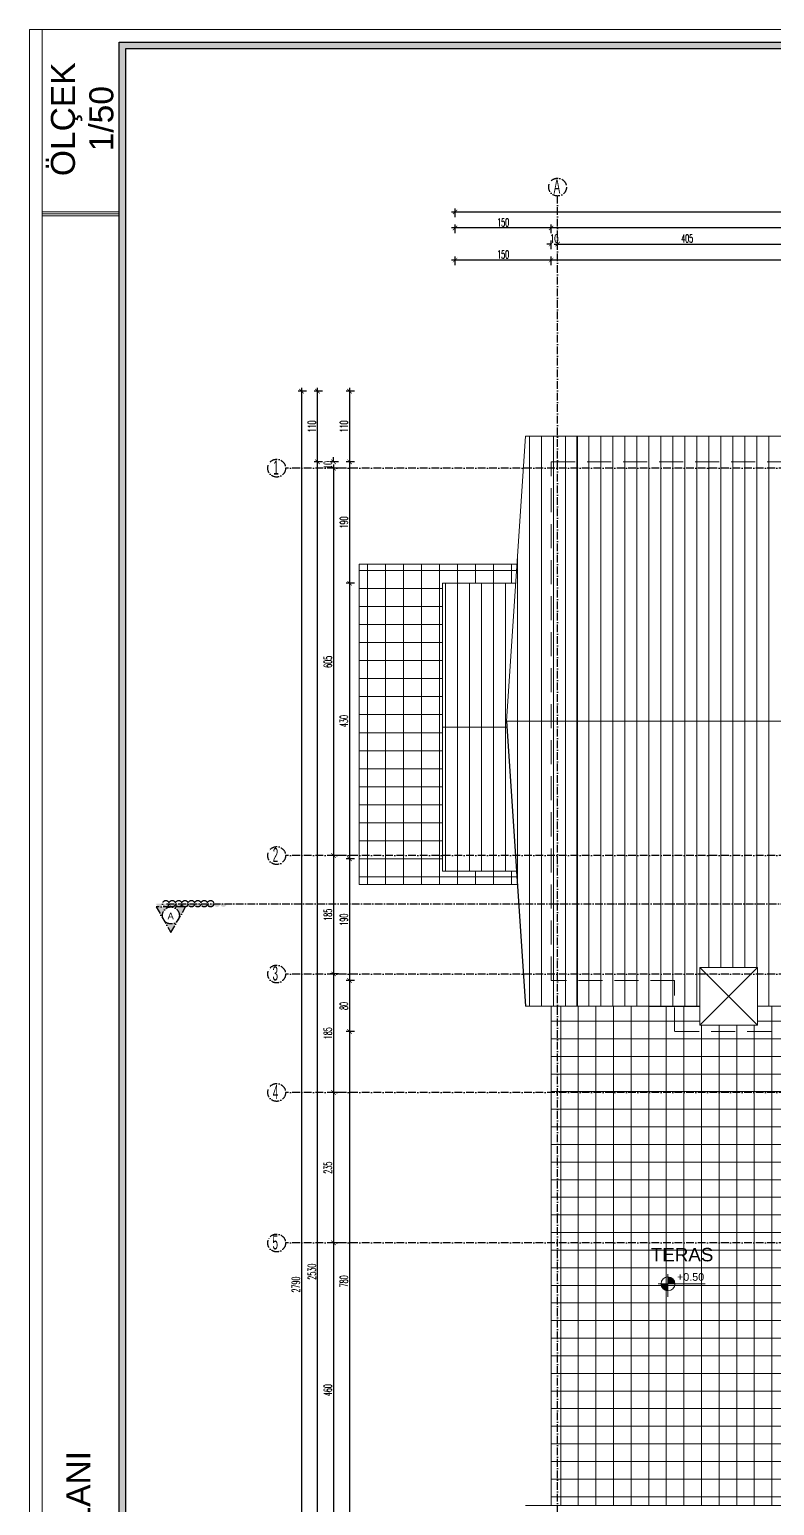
# Model space of a CAD drawing. Extents: x 775040 to 808375, y 4159409 to 4163651.
# Drawn here: x 786908 to 788072, y 4160984 to 4163289 of the extents above; entities that cross this region are included whole.
import ezdxf
from ezdxf.enums import TextEntityAlignment as Align

# ---------------------------------------------------------------- set-up
doc = ezdxf.new("R2010")
doc.units = 0
doc.header["$MEASUREMENT"] = 0
doc.header["$PDMODE"] = 3
for name, pattern in [('ACAD_ISO10W100', [18, 12, -3, 0, -3]), ('DUZ', [500, 500]), ('HIDDEN', [0.375, 0.25, -0.125])]:
    doc.linetypes.add(name, pattern=pattern)
doc.layers.get('0').update_dxf_attribs({"linetype": 'DUZ'})
for name, color, linetype, lineweight in [('KALIN', 30, 'Continuous', 18), ('yazı1', 53, 'Continuous', 15), ('Z_aks', 2, 'ACAD_ISO10W100', 30), ('Z_antet', 31, 'Continuous', 30), ('Z_dış ölçü', 115, 'Continuous', 25), ('Z_g2', 2, 'Continuous', 9), ('Z_g4', 4, 'Continuous', 15), ('Z_g6', 6, 'Continuous', 20), ('Z_kesit yazısı', 190, 'Continuous', 18), ('Z_kesit çizgisi', 6, 'ACAD_ISO10W100', 30), ('Z_tarama', 8, 'Continuous', 5), ('Z_yazı', 4, 'Continuous', 20), ('Z_zemin kat emsal', 1, 'Continuous', 9)]:
    doc.layers.add(name, color=color, linetype=linetype, lineweight=lineweight)
doc.layers.add('YAZI', color=3, linetype='Continuous')
doc.styles.add('ARIAL', font='ariblk.ttf', dxfattribs={"height": 1})
doc.styles.add('FORM', font='arial.ttf', dxfattribs={"height": 1.5})
doc.styles.add('KOT', font='ROMANS.SHX')
doc.styles.add('OLCUIC', font='ROMANS.SHX', dxfattribs={"width": 0.5})
doc.styles.add('SIMPLEX', font='arial.ttf', dxfattribs={"width": 0.5})
doc.dimstyles.new('ölçü 50', dxfattribs={"dimtxt": 12.5, "dimasz": 7, "dimexe": 5.3, "dimexo": 5, "dimgap": 2.5, "dimtad": 1, "dimdec": 0, "dimzin": 9, "dimdsep": 46, "dimtxsty": 'OLCUIC', "dimblk1": 'ARCHTICK', "dimblk2": 'ARCHTICK', "dimsah": 1, "dimcen": 0, "dimdle": 5.5, "dimadec": 0, "dimazin": 0, "dimtfac": 1, "dimtdec": 0, "dimtix": 1, "dimtofl": 0, "dimtmove": 1, "dimatfit": 3, "dimldrblk": 'ARCHTICK', "dimfxl": 0, "dimtolj": 1, "dimtzin": 0, "dimarcsym": 0})

# ---------------------------------------------------------------- blocks, each defined once
blk = doc.blocks.new('_ARCHTICK')
at = {"color": 0, "linetype": 'ByBlock', "const_width": 0.15}
blk.add_lwpolyline([(-0.5, -0.5), (0.5, 0.5)], dxfattribs=at)
blk = doc.blocks.new('*D977')
at = {"layer": 'Defpoints', "color": 0, "linetype": 'Continuous', "transparency": 16777216}
for p in [(787440.6, 4162723.8), (787407.6, 4162613.8), (787440.6, 4162613.8)]:
    blk.add_point(p, dxfattribs=at)
at = {"layer": 'Z_dış ölçü', "color": 0, "linetype": 'Continuous', "lineweight": -2, "transparency": 16777216}
for p, q in [((787415.6, 4162723.8), (787402.3, 4162723.8)), ((787407.6, 4162729.3), (787407.6, 4162608.3)), ((787415.6, 4162613.8), (787402.3, 4162613.8))]:
    blk.add_line(p, q, dxfattribs=at)
at = {"layer": 'Z_dış ölçü', "color": 0, "linetype": 'Continuous', "lineweight": -2, "transparency": 16777216, "xscale": 7, "yscale": 7, "zscale": 7}
for p, rotation in [((787407.6, 4162723.8), 90), ((787407.6, 4162613.8), 270)]:
    blk.add_blockref('_ARCHTICK', p, dxfattribs=dict(at, rotation=rotation))
at = {"layer": 'Z_dış ölçü', "color": 0, "linetype": 'Continuous', "transparency": 16777216, "insert": (787398.9, 4162668.8), "char_height": 12.5, "attachment_point": 5, "rotation": 90, "style": 'OLCUIC'}
blk.add_mtext('\\A1;110', dxfattribs=at)
blk = doc.blocks.new('*D978')
at = {"layer": 'Defpoints', "color": 0, "linetype": 'Continuous', "transparency": 16777216}
for p in [(787440.6, 4162613.8), (787407.6, 4162423.9), (787572.6, 4162423.9)]:
    blk.add_point(p, dxfattribs=at)
at = {"layer": 'Z_dış ölçü', "color": 0, "linetype": 'Continuous', "lineweight": -2, "transparency": 16777216}
for p, q in [((787415.6, 4162613.8), (787402.3, 4162613.8)), ((787407.6, 4162619.3), (787407.6, 4162418.4)), ((787415.6, 4162423.9), (787402.3, 4162423.9))]:
    blk.add_line(p, q, dxfattribs=at)
at = {"layer": 'Z_dış ölçü', "color": 0, "linetype": 'Continuous', "lineweight": -2, "transparency": 16777216, "xscale": 7, "yscale": 7, "zscale": 7}
for p, rotation in [((787407.6, 4162613.8), 90), ((787407.6, 4162423.9), 270)]:
    blk.add_blockref('_ARCHTICK', p, dxfattribs=dict(at, rotation=rotation))
at = {"layer": 'Z_dış ölçü', "color": 0, "linetype": 'Continuous', "transparency": 16777216, "insert": (787398.9, 4162518.9), "char_height": 12.5, "attachment_point": 5, "rotation": 90, "style": 'OLCUIC'}
blk.add_mtext('\\A1;190', dxfattribs=at)
blk = doc.blocks.new('*D979')
at = {"layer": 'Defpoints', "color": 0, "linetype": 'Continuous', "transparency": 16777216}
for p in [(787572.6, 4162423.9), (787407.6, 4161993.6), (787572.6, 4161993.6)]:
    blk.add_point(p, dxfattribs=at)
at = {"layer": 'Z_dış ölçü', "color": 0, "linetype": 'Continuous', "lineweight": -2, "transparency": 16777216}
for p, q in [((787415.6, 4162423.9), (787402.3, 4162423.9)), ((787407.6, 4162429.4), (787407.6, 4161988.1)), ((787415.6, 4161993.6), (787402.3, 4161993.6))]:
    blk.add_line(p, q, dxfattribs=at)
at = {"layer": 'Z_dış ölçü', "color": 0, "linetype": 'Continuous', "lineweight": -2, "transparency": 16777216, "xscale": 7, "yscale": 7, "zscale": 7}
for p, rotation in [((787407.6, 4162423.9), 90), ((787407.6, 4161993.6), 270)]:
    blk.add_blockref('_ARCHTICK', p, dxfattribs=dict(at, rotation=rotation))
at = {"layer": 'Z_dış ölçü', "color": 0, "linetype": 'Continuous', "transparency": 16777216, "insert": (787398.9, 4162208.8), "char_height": 12.5, "attachment_point": 5, "rotation": 90, "style": 'OLCUIC'}
blk.add_mtext('\\A1;430', dxfattribs=at)
blk = doc.blocks.new('*D980')
at = {"layer": 'Defpoints', "color": 0, "linetype": 'Continuous', "transparency": 16777216}
for p in [(787572.6, 4161993.6), (787407.6, 4161803.8), (787722.6, 4161803.8)]:
    blk.add_point(p, dxfattribs=at)
at = {"layer": 'Z_dış ölçü', "color": 0, "linetype": 'Continuous', "lineweight": -2, "transparency": 16777216}
for p, q in [((787415.6, 4161993.6), (787402.3, 4161993.6)), ((787407.6, 4161999.1), (787407.6, 4161798.3)), ((787415.6, 4161803.8), (787402.3, 4161803.8))]:
    blk.add_line(p, q, dxfattribs=at)
at = {"layer": 'Z_dış ölçü', "color": 0, "linetype": 'Continuous', "lineweight": -2, "transparency": 16777216, "xscale": 7, "yscale": 7, "zscale": 7}
for p, rotation in [((787407.6, 4161993.6), 90), ((787407.6, 4161803.8), 270)]:
    blk.add_blockref('_ARCHTICK', p, dxfattribs=dict(at, rotation=rotation))
at = {"layer": 'Z_dış ölçü', "color": 0, "linetype": 'Continuous', "transparency": 16777216, "insert": (787398.9, 4161898.7), "char_height": 12.5, "attachment_point": 5, "rotation": 90, "style": 'OLCUIC'}
blk.add_mtext('\\A1;190', dxfattribs=at)
blk = doc.blocks.new('*D981')
at = {"layer": 'Defpoints', "color": 0, "linetype": 'Continuous', "transparency": 16777216}
for p in [(787722.6, 4161803.8), (787407.6, 4161723.8), (787915.1, 4161723.8)]:
    blk.add_point(p, dxfattribs=at)
at = {"layer": 'Z_dış ölçü', "color": 0, "linetype": 'Continuous', "lineweight": -2, "transparency": 16777216}
for p, q in [((787415.6, 4161803.8), (787402.3, 4161803.8)), ((787407.6, 4161809.3), (787407.6, 4161718.3)), ((787415.6, 4161723.8), (787402.3, 4161723.8))]:
    blk.add_line(p, q, dxfattribs=at)
at = {"layer": 'Z_dış ölçü', "color": 0, "linetype": 'Continuous', "lineweight": -2, "transparency": 16777216, "xscale": 7, "yscale": 7, "zscale": 7}
for p, rotation in [((787407.6, 4161803.8), 90), ((787407.6, 4161723.8), 270)]:
    blk.add_blockref('_ARCHTICK', p, dxfattribs=dict(at, rotation=rotation))
at = {"layer": 'Z_dış ölçü', "color": 0, "linetype": 'Continuous', "transparency": 16777216, "insert": (787398.9, 4161763.8), "char_height": 12.5, "attachment_point": 5, "rotation": 90, "style": 'OLCUIC'}
blk.add_mtext('\\A1;80', dxfattribs=at)
blk = doc.blocks.new('*D982')
at = {"layer": 'Defpoints', "color": 0, "linetype": 'Continuous', "transparency": 16777216}
for p in [(787915.1, 4161723.8), (787407.6, 4160943.8), (788692.6, 4160943.8)]:
    blk.add_point(p, dxfattribs=at)
at = {"layer": 'Z_dış ölçü', "color": 0, "linetype": 'Continuous', "lineweight": -2, "transparency": 16777216}
for p, q in [((787415.6, 4161723.8), (787402.3, 4161723.8)), ((787407.6, 4161729.3), (787407.6, 4160938.3)), ((787415.6, 4160943.8), (787402.3, 4160943.8))]:
    blk.add_line(p, q, dxfattribs=at)
at = {"layer": 'Z_dış ölçü', "color": 0, "linetype": 'Continuous', "lineweight": -2, "transparency": 16777216, "xscale": 7, "yscale": 7, "zscale": 7}
for p, rotation in [((787407.6, 4161723.8), 90), ((787407.6, 4160943.8), 270)]:
    blk.add_blockref('_ARCHTICK', p, dxfattribs=dict(at, rotation=rotation))
at = {"layer": 'Z_dış ölçü', "color": 0, "linetype": 'Continuous', "transparency": 16777216, "insert": (787398.9, 4161333.8), "char_height": 12.5, "attachment_point": 5, "rotation": 90, "style": 'OLCUIC'}
blk.add_mtext('\\A1;780', dxfattribs=at)
blk = doc.blocks.new('*D902')
at = {"layer": 'Defpoints', "color": 0, "linetype": 'Continuous', "transparency": 16777216}
for p in [(787722.6, 4162928.8), (788482.6, 4162629), (787722.6, 4162613.8)]:
    blk.add_point(p, dxfattribs=at)
at = {"layer": 'Z_dış ölçü', "color": 0, "linetype": 'Continuous', "lineweight": -2, "transparency": 16777216}
for p, q in [((788488.1, 4162928.8), (787717.1, 4162928.8)), ((787722.6, 4162920.8), (787722.6, 4162934.1)), ((788482.6, 4162920.8), (788482.6, 4162934.1))]:
    blk.add_line(p, q, dxfattribs=at)
at = {"layer": 'Z_dış ölçü', "color": 0, "linetype": 'Continuous', "lineweight": -2, "transparency": 16777216, "xscale": 7, "yscale": 7, "zscale": 7, "rotation": 180}
blk.add_blockref('_ARCHTICK', (787722.6, 4162928.8), dxfattribs=at)
at = {"layer": 'Z_dış ölçü', "color": 0, "linetype": 'Continuous', "lineweight": -2, "transparency": 16777216, "xscale": 7, "yscale": 7, "zscale": 7}
blk.add_blockref('_ARCHTICK', (788482.6, 4162928.8), dxfattribs=at)
at = {"layer": 'Z_dış ölçü', "color": 0, "linetype": 'Continuous', "transparency": 16777216, "insert": (788102.6, 4162937.5), "char_height": 12.5, "attachment_point": 5, "style": 'OLCUIC'}
blk.add_mtext('\\A1;760', dxfattribs=at)
blk = doc.blocks.new('*D903')
at = {"layer": 'Defpoints', "color": 0, "linetype": 'Continuous', "transparency": 16777216}
for p in [(787572.6, 4162928.8), (787722.6, 4162613.8), (787572.6, 4162423.9)]:
    blk.add_point(p, dxfattribs=at)
at = {"layer": 'Z_dış ölçü', "color": 0, "linetype": 'Continuous', "lineweight": -2, "transparency": 16777216}
for p, q in [((787728.1, 4162928.8), (787567.1, 4162928.8)), ((787572.6, 4162920.8), (787572.6, 4162934.1)), ((787722.6, 4162920.8), (787722.6, 4162934.1))]:
    blk.add_line(p, q, dxfattribs=at)
at = {"layer": 'Z_dış ölçü', "color": 0, "linetype": 'Continuous', "lineweight": -2, "transparency": 16777216, "xscale": 7, "yscale": 7, "zscale": 7, "rotation": 180}
blk.add_blockref('_ARCHTICK', (787572.6, 4162928.8), dxfattribs=at)
at = {"layer": 'Z_dış ölçü', "color": 0, "linetype": 'Continuous', "lineweight": -2, "transparency": 16777216, "xscale": 7, "yscale": 7, "zscale": 7}
blk.add_blockref('_ARCHTICK', (787722.6, 4162928.8), dxfattribs=at)
at = {"layer": 'Z_dış ölçü', "color": 0, "linetype": 'Continuous', "transparency": 16777216, "insert": (787647.6, 4162937.5), "char_height": 12.5, "attachment_point": 5, "style": 'OLCUIC'}
blk.add_mtext('\\A1;150', dxfattribs=at)
blk = doc.blocks.new('*D918')
at = {"layer": 'Defpoints', "color": 0, "linetype": 'Continuous', "transparency": 16777216}
for p in [(787732.6, 4162953.8), (787722.6, 4162927.4), (787732.6, 4162928.8)]:
    blk.add_point(p, dxfattribs=at)
at = {"layer": 'Z_dış ölçü', "color": 0, "linetype": 'Continuous', "lineweight": -2, "transparency": 16777216}
for p, q in [((787722.6, 4162953.8), (787715.6, 4162953.8)), ((787722.6, 4162945.8), (787722.6, 4162959.1)), ((787732.6, 4162945.8), (787732.6, 4162959.1)), ((787732.6, 4162953.8), (787739.6, 4162953.8))]:
    blk.add_line(p, q, dxfattribs=at)
at = {"layer": 'Z_dış ölçü', "color": 0, "linetype": 'Continuous', "lineweight": -2, "transparency": 16777216, "xscale": 7, "yscale": 7, "zscale": 7}
blk.add_blockref('_ARCHTICK', (787722.6, 4162953.8), dxfattribs=at)
at = {"layer": 'Z_dış ölçü', "color": 0, "linetype": 'Continuous', "lineweight": -2, "transparency": 16777216, "xscale": 7, "yscale": 7, "zscale": 7, "rotation": 180}
blk.add_blockref('_ARCHTICK', (787732.6, 4162953.8), dxfattribs=at)
at = {"layer": 'Z_dış ölçü', "color": 0, "linetype": 'Continuous', "transparency": 16777216, "insert": (787727.6, 4162962.5), "char_height": 12.5, "attachment_point": 5, "style": 'OLCUIC'}
blk.add_mtext('\\A1;10', dxfattribs=at)
blk = doc.blocks.new('*D919')
at = {"layer": 'Defpoints', "color": 0, "linetype": 'Continuous', "transparency": 16777216}
for p in [(788137.6, 4162953.8), (787732.6, 4162928.8), (788137.6, 4162928.8)]:
    blk.add_point(p, dxfattribs=at)
at = {"layer": 'Z_dış ölçü', "color": 0, "linetype": 'Continuous', "lineweight": -2, "transparency": 16777216}
for p, q in [((787727.1, 4162953.8), (788143.1, 4162953.8)), ((787732.6, 4162945.8), (787732.6, 4162959.1)), ((788137.6, 4162945.8), (788137.6, 4162959.1))]:
    blk.add_line(p, q, dxfattribs=at)
at = {"layer": 'Z_dış ölçü', "color": 0, "linetype": 'Continuous', "lineweight": -2, "transparency": 16777216, "xscale": 7, "yscale": 7, "zscale": 7, "rotation": 180}
blk.add_blockref('_ARCHTICK', (787732.6, 4162953.8), dxfattribs=at)
at = {"layer": 'Z_dış ölçü', "color": 0, "linetype": 'Continuous', "lineweight": -2, "transparency": 16777216, "xscale": 7, "yscale": 7, "zscale": 7}
blk.add_blockref('_ARCHTICK', (788137.6, 4162953.8), dxfattribs=at)
at = {"layer": 'Z_dış ölçü', "color": 0, "linetype": 'Continuous', "transparency": 16777216, "insert": (787935.1, 4162962.5), "char_height": 12.5, "attachment_point": 5, "style": 'OLCUIC'}
blk.add_mtext('\\A1;405', dxfattribs=at)
blk = doc.blocks.new('*D932')
at = {"layer": 'Defpoints', "color": 0, "linetype": 'Continuous', "transparency": 16777216}
for p in [(787722.6, 4162978.8), (787722.6, 4162953.8), (789702.6, 4162953.8)]:
    blk.add_point(p, dxfattribs=at)
at = {"layer": 'Z_dış ölçü', "color": 0, "linetype": 'Continuous', "lineweight": -2, "transparency": 16777216}
for p, q in [((789708.1, 4162978.8), (787717.1, 4162978.8)), ((787722.6, 4162970.8), (787722.6, 4162984.1)), ((789702.6, 4162970.8), (789702.6, 4162984.1))]:
    blk.add_line(p, q, dxfattribs=at)
at = {"layer": 'Z_dış ölçü', "color": 0, "linetype": 'Continuous', "lineweight": -2, "transparency": 16777216, "xscale": 7, "yscale": 7, "zscale": 7, "rotation": 180}
blk.add_blockref('_ARCHTICK', (787722.6, 4162978.8), dxfattribs=at)
at = {"layer": 'Z_dış ölçü', "color": 0, "linetype": 'Continuous', "lineweight": -2, "transparency": 16777216, "xscale": 7, "yscale": 7, "zscale": 7}
blk.add_blockref('_ARCHTICK', (789702.6, 4162978.8), dxfattribs=at)
at = {"layer": 'Z_dış ölçü', "color": 0, "linetype": 'Continuous', "transparency": 16777216, "insert": (788712.6, 4162987.5), "char_height": 12.5, "attachment_point": 5, "style": 'OLCUIC'}
blk.add_mtext('\\A1;1980', dxfattribs=at)
blk = doc.blocks.new('*D933')
at = {"layer": 'Defpoints', "color": 0, "linetype": 'Continuous', "transparency": 16777216}
for p in [(787572.6, 4162978.8), (787722.6, 4162953.8), (787572.6, 4162927.4)]:
    blk.add_point(p, dxfattribs=at)
at = {"layer": 'Z_dış ölçü', "color": 0, "linetype": 'Continuous', "lineweight": -2, "transparency": 16777216}
for p, q in [((787728.1, 4162978.8), (787567.1, 4162978.8)), ((787572.6, 4162970.8), (787572.6, 4162984.1)), ((787722.6, 4162970.8), (787722.6, 4162984.1))]:
    blk.add_line(p, q, dxfattribs=at)
at = {"layer": 'Z_dış ölçü', "color": 0, "linetype": 'Continuous', "lineweight": -2, "transparency": 16777216, "xscale": 7, "yscale": 7, "zscale": 7, "rotation": 180}
blk.add_blockref('_ARCHTICK', (787572.6, 4162978.8), dxfattribs=at)
at = {"layer": 'Z_dış ölçü', "color": 0, "linetype": 'Continuous', "lineweight": -2, "transparency": 16777216, "xscale": 7, "yscale": 7, "zscale": 7}
blk.add_blockref('_ARCHTICK', (787722.6, 4162978.8), dxfattribs=at)
at = {"layer": 'Z_dış ölçü', "color": 0, "linetype": 'Continuous', "transparency": 16777216, "insert": (787647.6, 4162987.5), "char_height": 12.5, "attachment_point": 5, "style": 'OLCUIC'}
blk.add_mtext('\\A1;150', dxfattribs=at)
blk = doc.blocks.new('*D934')
at = {"layer": 'Defpoints', "color": 0, "linetype": 'Continuous', "transparency": 16777216}
for p in [(789722.6, 4163003.8), (787572.6, 4162977.4), (789722.6, 4162977.4)]:
    blk.add_point(p, dxfattribs=at)
at = {"layer": 'Z_dış ölçü', "color": 0, "linetype": 'Continuous', "lineweight": -2, "transparency": 16777216}
for p, q in [((787567.1, 4163003.8), (789728.1, 4163003.8)), ((787572.6, 4162995.8), (787572.6, 4163009.1)), ((789722.6, 4162995.8), (789722.6, 4163009.1))]:
    blk.add_line(p, q, dxfattribs=at)
at = {"layer": 'Z_dış ölçü', "color": 0, "linetype": 'Continuous', "lineweight": -2, "transparency": 16777216, "xscale": 7, "yscale": 7, "zscale": 7, "rotation": 180}
blk.add_blockref('_ARCHTICK', (787572.6, 4163003.8), dxfattribs=at)
at = {"layer": 'Z_dış ölçü', "color": 0, "linetype": 'Continuous', "lineweight": -2, "transparency": 16777216, "xscale": 7, "yscale": 7, "zscale": 7}
blk.add_blockref('_ARCHTICK', (789722.6, 4163003.8), dxfattribs=at)
at = {"layer": 'Z_dış ölçü', "color": 0, "linetype": 'Continuous', "transparency": 16777216, "insert": (788647.6, 4163012.5), "char_height": 12.5, "attachment_point": 5, "style": 'OLCUIC'}
blk.add_mtext('\\A1;2150', dxfattribs=at)
blk = doc.blocks.new('*D963')
at = {"layer": 'Defpoints', "color": 0, "linetype": 'Continuous', "transparency": 16777216}
for p in [(787382.6, 4162603.8), (787407.6, 4162613.8), (787407.6, 4162603.8)]:
    blk.add_point(p, dxfattribs=at)
at = {"layer": 'Z_dış ölçü', "color": 0, "linetype": 'Continuous', "lineweight": -2, "transparency": 16777216}
for p, q in [((787390.6, 4162613.8), (787377.3, 4162613.8)), ((787390.6, 4162603.8), (787377.3, 4162603.8)), ((787382.6, 4162613.8), (787382.6, 4162620.8)), ((787382.6, 4162603.8), (787382.6, 4162596.8))]:
    blk.add_line(p, q, dxfattribs=at)
at = {"layer": 'Z_dış ölçü', "color": 0, "linetype": 'Continuous', "lineweight": -2, "transparency": 16777216, "xscale": 7, "yscale": 7, "zscale": 7}
for p, rotation in [((787382.6, 4162613.8), 270), ((787382.6, 4162603.8), 90)]:
    blk.add_blockref('_ARCHTICK', p, dxfattribs=dict(at, rotation=rotation))
at = {"layer": 'Z_dış ölçü', "color": 0, "linetype": 'Continuous', "transparency": 16777216, "insert": (787373.9, 4162608.8), "char_height": 12.5, "attachment_point": 5, "rotation": 90, "style": 'OLCUIC'}
blk.add_mtext('\\A1;10', dxfattribs=at)
blk = doc.blocks.new('*D964')
at = {"layer": 'Defpoints', "color": 0, "linetype": 'Continuous', "transparency": 16777216}
for p in [(787407.6, 4162603.8), (787382.6, 4161998.8), (787481.5, 4161998.8)]:
    blk.add_point(p, dxfattribs=at)
at = {"layer": 'Z_dış ölçü', "color": 0, "linetype": 'Continuous', "lineweight": -2, "transparency": 16777216}
for p, q in [((787390.6, 4162603.8), (787377.3, 4162603.8)), ((787382.6, 4162609.3), (787382.6, 4161993.3)), ((787390.6, 4161998.8), (787377.3, 4161998.8))]:
    blk.add_line(p, q, dxfattribs=at)
at = {"layer": 'Z_dış ölçü', "color": 0, "linetype": 'Continuous', "lineweight": -2, "transparency": 16777216, "xscale": 7, "yscale": 7, "zscale": 7}
for p, rotation in [((787382.6, 4162603.8), 90), ((787382.6, 4161998.8), 270)]:
    blk.add_blockref('_ARCHTICK', p, dxfattribs=dict(at, rotation=rotation))
at = {"layer": 'Z_dış ölçü', "color": 0, "linetype": 'Continuous', "transparency": 16777216, "insert": (787373.9, 4162301.3), "char_height": 12.5, "attachment_point": 5, "rotation": 90, "style": 'OLCUIC'}
blk.add_mtext('\\A1;605', dxfattribs=at)
blk = doc.blocks.new('*D965')
at = {"layer": 'Defpoints', "color": 0, "linetype": 'Continuous', "transparency": 16777216}
for p in [(787481.5, 4161998.8), (787382.6, 4161813.8), (787481.5, 4161813.8)]:
    blk.add_point(p, dxfattribs=at)
at = {"layer": 'Z_dış ölçü', "color": 0, "linetype": 'Continuous', "lineweight": -2, "transparency": 16777216}
for p, q in [((787382.6, 4162004.3), (787382.6, 4161808.3)), ((787390.6, 4161998.8), (787377.3, 4161998.8)), ((787390.6, 4161813.8), (787377.3, 4161813.8))]:
    blk.add_line(p, q, dxfattribs=at)
at = {"layer": 'Z_dış ölçü', "color": 0, "linetype": 'Continuous', "lineweight": -2, "transparency": 16777216, "xscale": 7, "yscale": 7, "zscale": 7}
for p, rotation in [((787382.6, 4161998.8), 90), ((787382.6, 4161813.8), 270)]:
    blk.add_blockref('_ARCHTICK', p, dxfattribs=dict(at, rotation=rotation))
at = {"layer": 'Z_dış ölçü', "color": 0, "linetype": 'Continuous', "transparency": 16777216, "insert": (787373.9, 4161906.3), "char_height": 12.5, "attachment_point": 5, "rotation": 90, "style": 'OLCUIC'}
blk.add_mtext('\\A1;185', dxfattribs=at)
blk = doc.blocks.new('*D966')
at = {"layer": 'Defpoints', "color": 0, "linetype": 'Continuous', "transparency": 16777216}
for p in [(787481.5, 4161813.8), (787382.6, 4161628.8), (787481.5, 4161628.8)]:
    blk.add_point(p, dxfattribs=at)
at = {"layer": 'Z_dış ölçü', "color": 0, "linetype": 'Continuous', "lineweight": -2, "transparency": 16777216}
for p, q in [((787382.6, 4161819.3), (787382.6, 4161623.3)), ((787390.6, 4161813.8), (787377.3, 4161813.8)), ((787390.6, 4161628.8), (787377.3, 4161628.8))]:
    blk.add_line(p, q, dxfattribs=at)
at = {"layer": 'Z_dış ölçü', "color": 0, "linetype": 'Continuous', "lineweight": -2, "transparency": 16777216, "xscale": 7, "yscale": 7, "zscale": 7}
for p, rotation in [((787382.6, 4161813.8), 90), ((787382.6, 4161628.8), 270)]:
    blk.add_blockref('_ARCHTICK', p, dxfattribs=dict(at, rotation=rotation))
at = {"layer": 'Z_dış ölçü', "color": 0, "linetype": 'Continuous', "transparency": 16777216, "insert": (787373.9, 4161721.3), "char_height": 12.5, "attachment_point": 5, "rotation": 90, "style": 'OLCUIC'}
blk.add_mtext('\\A1;185', dxfattribs=at)
blk = doc.blocks.new('*D967')
at = {"layer": 'Defpoints', "color": 0, "linetype": 'Continuous', "transparency": 16777216}
for p in [(787481.5, 4161628.8), (787382.6, 4161393.8), (787481.5, 4161393.8)]:
    blk.add_point(p, dxfattribs=at)
at = {"layer": 'Z_dış ölçü', "color": 0, "linetype": 'Continuous', "lineweight": -2, "transparency": 16777216}
for p, q in [((787382.6, 4161634.3), (787382.6, 4161388.3)), ((787390.6, 4161628.8), (787377.3, 4161628.8)), ((787390.6, 4161393.8), (787377.3, 4161393.8))]:
    blk.add_line(p, q, dxfattribs=at)
at = {"layer": 'Z_dış ölçü', "color": 0, "linetype": 'Continuous', "lineweight": -2, "transparency": 16777216, "xscale": 7, "yscale": 7, "zscale": 7}
for p, rotation in [((787382.6, 4161628.8), 90), ((787382.6, 4161393.8), 270)]:
    blk.add_blockref('_ARCHTICK', p, dxfattribs=dict(at, rotation=rotation))
at = {"layer": 'Z_dış ölçü', "color": 0, "linetype": 'Continuous', "transparency": 16777216, "insert": (787373.9, 4161511.3), "char_height": 12.5, "attachment_point": 5, "rotation": 90, "style": 'OLCUIC'}
blk.add_mtext('\\A1;235', dxfattribs=at)
blk = doc.blocks.new('*D968')
at = {"layer": 'Defpoints', "color": 0, "linetype": 'Continuous', "transparency": 16777216}
for p in [(787481.5, 4161393.8), (787382.6, 4160933.8), (787481.5, 4160933.8)]:
    blk.add_point(p, dxfattribs=at)
at = {"layer": 'Z_dış ölçü', "color": 0, "linetype": 'Continuous', "lineweight": -2, "transparency": 16777216}
for p, q in [((787390.6, 4161393.8), (787377.3, 4161393.8)), ((787382.6, 4161399.3), (787382.6, 4160928.3)), ((787390.6, 4160933.8), (787377.3, 4160933.8))]:
    blk.add_line(p, q, dxfattribs=at)
at = {"layer": 'Z_dış ölçü', "color": 0, "linetype": 'Continuous', "lineweight": -2, "transparency": 16777216, "xscale": 7, "yscale": 7, "zscale": 7}
for p, rotation in [((787382.6, 4161393.8), 90), ((787382.6, 4160933.8), 270)]:
    blk.add_blockref('_ARCHTICK', p, dxfattribs=dict(at, rotation=rotation))
at = {"layer": 'Z_dış ölçü', "color": 0, "linetype": 'Continuous', "transparency": 16777216, "insert": (787373.9, 4161163.8), "char_height": 12.5, "attachment_point": 5, "rotation": 90, "style": 'OLCUIC'}
blk.add_mtext('\\A1;460', dxfattribs=at)
blk = doc.blocks.new('*D974')
at = {"layer": 'Defpoints', "color": 0, "linetype": 'Continuous', "transparency": 16777216}
for p in [(787357.6, 4162613.8), (787382.6, 4162613.8), (787382.6, 4160083.8)]:
    blk.add_point(p, dxfattribs=at)
at = {"layer": 'Z_dış ölçü', "color": 0, "linetype": 'Continuous', "lineweight": -2, "transparency": 16777216}
for p, q in [((787365.6, 4162613.8), (787352.3, 4162613.8)), ((787357.6, 4160078.3), (787357.6, 4162619.3)), ((787365.6, 4160083.8), (787352.3, 4160083.8))]:
    blk.add_line(p, q, dxfattribs=at)
at = {"layer": 'Z_dış ölçü', "color": 0, "linetype": 'Continuous', "lineweight": -2, "transparency": 16777216, "xscale": 7, "yscale": 7, "zscale": 7}
for p, rotation in [((787357.6, 4162613.8), 90), ((787357.6, 4160083.8), 270)]:
    blk.add_blockref('_ARCHTICK', p, dxfattribs=dict(at, rotation=rotation))
at = {"layer": 'Z_dış ölçü', "color": 0, "linetype": 'Continuous', "transparency": 16777216, "insert": (787348.9, 4161348.8), "char_height": 12.5, "attachment_point": 5, "rotation": 90, "style": 'OLCUIC'}
blk.add_mtext('\\A1;2530', dxfattribs=at)
blk = doc.blocks.new('*D975')
at = {"layer": 'Defpoints', "color": 0, "linetype": 'Continuous', "transparency": 16777216}
for p in [(787357.6, 4162723.8), (787415.6, 4162723.8), (787382.6, 4162613.8)]:
    blk.add_point(p, dxfattribs=at)
at = {"layer": 'Z_dış ölçü', "color": 0, "linetype": 'Continuous', "lineweight": -2, "transparency": 16777216}
for p, q in [((787365.6, 4162723.8), (787352.3, 4162723.8)), ((787357.6, 4162608.3), (787357.6, 4162729.3)), ((787365.6, 4162613.8), (787352.3, 4162613.8))]:
    blk.add_line(p, q, dxfattribs=at)
at = {"layer": 'Z_dış ölçü', "color": 0, "linetype": 'Continuous', "lineweight": -2, "transparency": 16777216, "xscale": 7, "yscale": 7, "zscale": 7}
for p, rotation in [((787357.6, 4162723.8), 90), ((787357.6, 4162613.8), 270)]:
    blk.add_blockref('_ARCHTICK', p, dxfattribs=dict(at, rotation=rotation))
at = {"layer": 'Z_dış ölçü', "color": 0, "linetype": 'Continuous', "transparency": 16777216, "insert": (787348.9, 4162668.8), "char_height": 12.5, "attachment_point": 5, "rotation": 90, "style": 'OLCUIC'}
blk.add_mtext('\\A1;110', dxfattribs=at)
blk = doc.blocks.new('*D976')
at = {"layer": 'Defpoints', "color": 0, "linetype": 'Continuous', "transparency": 16777216}
for p in [(787365.6, 4162723.8), (787332.6, 4159933.8), (787365.6, 4159933.8)]:
    blk.add_point(p, dxfattribs=at)
at = {"layer": 'Z_dış ölçü', "color": 0, "linetype": 'Continuous', "lineweight": -2, "transparency": 16777216}
for p, q in [((787340.6, 4162723.8), (787327.3, 4162723.8)), ((787332.6, 4162729.3), (787332.6, 4159928.3)), ((787340.6, 4159933.8), (787327.3, 4159933.8))]:
    blk.add_line(p, q, dxfattribs=at)
at = {"layer": 'Z_dış ölçü', "color": 0, "linetype": 'Continuous', "lineweight": -2, "transparency": 16777216, "xscale": 7, "yscale": 7, "zscale": 7}
for p, rotation in [((787332.6, 4162723.8), 90), ((787332.6, 4159933.8), 270)]:
    blk.add_blockref('_ARCHTICK', p, dxfattribs=dict(at, rotation=rotation))
at = {"layer": 'Z_dış ölçü', "color": 0, "linetype": 'Continuous', "transparency": 16777216, "insert": (787323.9, 4161328.8), "char_height": 12.5, "attachment_point": 5, "rotation": 90, "style": 'OLCUIC'}
blk.add_mtext('\\A1;2790', dxfattribs=at)

msp = doc.modelspace()

# ---------------------------------------------------------------- hatches: boundary and pattern name
at = {"layer": 'Z_antet'}
msp.add_hatch(color=256, dxfattribs=at).paths.add_polyline_path([(787057.64, 4159743.65), (787057.64, 4159438.75), (790347.64, 4159438.75), (790347.64, 4163258.75), (787057.64, 4163258.75), (787057.64, 4159741.15), (787047.64, 4159741.15), (787047.64, 4163268.75), (790357.64, 4163268.75), (790357.64, 4159428.75), (787047.64, 4159428.75), (787047.64, 4159743.65)])
at = {"layer": 'Z_kesit çizgisi', "lineweight": 30}
h = msp.add_hatch(color=256, dxfattribs=at)
h.paths.add_polyline_path([(787205.6, 4161923.57), (787215.6, 4161923.57, -1)])
h.paths.add_polyline_path([(787195.6, 4161923.57), (787205.6, 4161923.57, -1)])
h.paths.add_polyline_path([(787185.6, 4161923.57), (787195.6, 4161923.57, -1)])
h.paths.add_polyline_path([(787175.6, 4161923.57), (787185.6, 4161923.57, -1)])
h.paths.add_polyline_path([(787165.6, 4161923.57), (787175.6, 4161923.57, -1)])
h.paths.add_polyline_path([(787155.6, 4161923.57), (787165.6, 4161923.57, -1)])
h.paths.add_polyline_path([(787145.6, 4161923.57), (787155.6, 4161923.57, -1)])
h.paths.add_polyline_path([(787135.6, 4161923.57), (787145.6, 4161923.57, -1)])
h.paths.add_polyline_path([(787125.6, 4161923.57), (787135.6, 4161923.57, -1)])
h.paths.add_polyline_path([(787115.6, 4161923.57), (787125.6, 4161923.57, -1)])
h.paths.add_polyline_path([(787105.6, 4161923.57), (787115.6, 4161923.57, -1)])
h = msp.add_hatch(color=256, dxfattribs=at)
h.paths.add_polyline_path([(787128.51, 4161878.57), (787117.06, 4161898.57, 0.5750713), (787139.97, 4161898.57)])
h.paths.add_polyline_path([(787115.26, 4161905.23, 0.1290494), (787116.97, 4161898.72), (787105.6, 4161918.57), (787128.51, 4161918.57), (787151.42, 4161918.57), (787140.06, 4161898.72, 0.1290494), (787141.77, 4161905.23, 1)])
at = {"layer": 'Z_tarama'}
h = msp.add_hatch(dxfattribs=at)
h.set_pattern_fill('NET', color=256, scale=225, style=0)
h.set_pattern_definition([(0, (20, 0), (0, 28.125), []), (90, (20, 0), (-28.125, 2e-15), [])])
h.paths.add_polyline_path([(787669.16, 4162453.75), (787522.64, 4162453.75), (787522.64, 4161953.75), (787669.83, 4161953.75), (787668.45, 4161974.24), (787552.64, 4161974.24), (787552.64, 4162424.37), (787667.18, 4162424.37)])
h.paths.add_polyline_path([(787522.64, 4162453.75), (787432.64, 4162453.75), (787432.64, 4161953.75), (787522.64, 4161953.75)])
h.paths.add_polyline_path([(787432.64, 4162453.75), (787422.64, 4162453.75), (787422.64, 4161953.75), (787432.64, 4161953.75)])
h = msp.add_hatch(dxfattribs=at)
h.set_pattern_fill('ANSI31', color=256, scale=150, angle=45, style=0)
h.set_pattern_definition([(90, (20, 0), (-18.75, 4e-15), [])])
h.paths.add_polyline_path([(787667.18, 4162424.37), (787552.64, 4162424.37), (787552.64, 4162199.31), (787653.28, 4162199.31), (787652.64, 4162208.75)])
h.paths.add_polyline_path([(787653.28, 4162199.31), (787552.64, 4162199.31), (787552.64, 4161974.24), (787668.45, 4161974.24)])
h = msp.add_hatch(dxfattribs=at)
h.set_pattern_fill('NET', color=256, scale=220, style=0)
h.paths.add_polyline_path([(788082.64, 4161763.75), (788045.13, 4161763.75), (788045.13, 4161733.75), (787955.13, 4161733.75), (787955.13, 4161763.75), (787722.64, 4161763.75), (787722.64, 4161373.75), (787722.64, 4160983.75), (788082.64, 4160983.75)])
at = {"layer": 'Z_yazı', "linetype": 'Continuous'}
h = msp.add_hatch(color=256, dxfattribs=at)
h.paths.add_polyline_path([(787905.12, 4161340.65), (787905.12, 4161329.85), (787915.92, 4161329.85, 0.4142136)])
h.paths.add_polyline_path([(787905.12, 4161329.85), (787894.32, 4161329.85, 0.4142136), (787905.12, 4161319.05)])

# ---------------------------------------------------------------- linework, layer by layer
at = {"layer": 'KALIN'}
for p, q in [((787047.64, 4163003.78), (786927.64, 4163003.78)), ((787047.64, 4163000.78), (786927.64, 4163000.78)), ((787047.64, 4162997.78), (786927.64, 4162997.78))]:
    msp.add_line(p, q, dxfattribs=at)
msp.add_lwpolyline([(786907.64, 4163288.75), (786907.64, 4159408.75), (790377.64, 4159408.75), (790377.64, 4163288.75)], close=True, dxfattribs=at)
msp.add_lwpolyline([(786927.64, 4159741.15), (786927.64, 4163288.75), (790377.64, 4163288.75), (790377.64, 4159408.75), (786927.64, 4159408.75), (786927.64, 4159743.65)], dxfattribs=at)
at = {"layer": 'Z_aks'}
for p, q in [((787732.64, 4159668.75), (787732.64, 4163028.75)), ((790117.64, 4162603.75), (787307.64, 4162603.75)), ((790117.64, 4161998.75), (787307.64, 4161998.75)), ((790117.64, 4161813.75), (787307.64, 4161813.75)), ((790117.64, 4161628.75), (787307.64, 4161628.75)), ((790117.64, 4161393.75), (787307.64, 4161393.75))]:
    msp.add_line(p, q, dxfattribs=at)
at = {"layer": 'Z_aks', "color": 1, "linetype": 'Continuous'}
for p, q in [((787652.64, 4162208.75), (787682.64, 4161763.75)), ((787875.13, 4161763.75), (787955.13, 4161763.75))]:
    msp.add_line(p, q, dxfattribs=at)
at = {"layer": 'Z_aks'}
for centre in [(787732.64, 4163042.66), (787293.74, 4162603.75), (787293.74, 4161998.76), (787293.74, 4161813.75), (787293.74, 4161628.76), (787293.74, 4161393.76)]:
    msp.add_circle(centre, 13.91, dxfattribs=at)
at = {"layer": 'Z_antet'}
msp.add_lwpolyline([(787057.64, 4159743.65), (787057.64, 4159438.75), (790347.64, 4159438.75), (790347.64, 4163258.75), (787057.64, 4163258.75), (787057.64, 4159741.15), (787047.64, 4159741.15), (787047.64, 4163268.75), (790357.64, 4163268.75), (790357.64, 4159428.75), (787047.64, 4159428.75), (787047.64, 4159743.65)], close=True, dxfattribs=at)
at = {"layer": 'Z_g2'}
for p, q in [((787669.16, 4162453.75), (787422.64, 4162453.75)), ((787422.64, 4162453.75), (787422.64, 4161953.75)), ((787422.64, 4161953.75), (787669.83, 4161953.75))]:
    msp.add_line(p, q, dxfattribs=at)
at = {"layer": 'Z_g2', "linetype": 'Continuous', "lineweight": 20}
msp.add_line((787722.64, 4161763.75), (787722.64, 4160983.75), dxfattribs=at)
at = {"layer": 'Z_g4', "linetype": 'Continuous'}
for p, q in [((787572.64, 4162424.37), (787552.64, 4162424.37)), ((787552.64, 4162424.37), (787552.64, 4161974.24)), ((787552.64, 4162424.37), (787667.18, 4162424.37)), ((787552.64, 4162199.31), (787653.28, 4162199.31)), ((787668.45, 4161974.24), (787552.64, 4161974.24))]:
    msp.add_line(p, q, dxfattribs=at)
at = {"layer": 'Z_g6', "color": 1, "linetype": 'Continuous'}
msp.add_line((787652.64, 4162208.75), (787682.64, 4162653.75), dxfattribs=at)
at = {"layer": 'Z_g6', "linetype": 'Continuous'}
for p, q in [((787652.64, 4162208.75), (787682.64, 4162653.75)), ((787682.64, 4162653.75), (788542.64, 4162653.75)), ((787652.64, 4162208.75), (789642.64, 4162208.75)), ((787682.64, 4161763.75), (787652.64, 4162208.75)), ((787955.13, 4161823.75), (788045.13, 4161733.75)), ((788045.13, 4161823.75), (787955.13, 4161733.75)), ((787955.13, 4161763.75), (787682.64, 4161763.75)), ((788045.13, 4161763.75), (788910.14, 4161763.75)), ((787682.64, 4160983.75), (788082.64, 4160983.75))]:
    msp.add_line(p, q, dxfattribs=at)
msp.add_lwpolyline([(787955.13, 4161733.75), (788045.13, 4161733.75), (788045.13, 4161823.75), (787955.13, 4161823.75)], close=True, dxfattribs=at)
at = {"layer": 'Z_kesit çizgisi'}
msp.add_line((787121.54, 4161923.57), (790079.03, 4161923.57), dxfattribs=at)
at = {"layer": 'Z_kesit çizgisi', "lineweight": 30}
msp.add_lwpolyline([(787128.51, 4161878.57), (787151.42, 4161918.57), (787128.51, 4161918.57), (787105.6, 4161918.57)], close=True, dxfattribs=at)
for centre, radius in [((787128.51, 4161905.23), 13.25), ((787120.6, 4161923.57), 5), ((787130.6, 4161923.57), 5), ((787140.6, 4161923.57), 5), ((787150.6, 4161923.57), 5), ((787160.6, 4161923.57), 5), ((787170.6, 4161923.57), 5), ((787180.6, 4161923.57), 5), ((787190.6, 4161923.57), 5)]:
    msp.add_circle(centre, radius, dxfattribs=at)
at = {"layer": 'Z_tarama'}
for p, q in [((787688.75, 4162208.75), (787688.75, 4162653.75)), ((787707.5, 4162208.75), (787707.5, 4162653.75)), ((787726.25, 4162208.75), (787726.25, 4162653.75)), ((787745, 4162208.75), (787745, 4162653.75)), ((787762.5, 4162208.75), (787762.5, 4162653.75)), ((787763.75, 4162208.75), (787763.75, 4162653.75)), ((787781.25, 4162208.75), (787781.25, 4162653.75)), ((787800, 4162208.75), (787800, 4162653.75)), ((787818.75, 4162208.75), (787818.75, 4162653.75)), ((787837.5, 4162208.75), (787837.5, 4162653.75)), ((787856.25, 4162208.75), (787856.25, 4162653.75)), ((787875, 4162208.75), (787875, 4162653.75)), ((787893.75, 4162208.75), (787893.75, 4162653.75)), ((787912.5, 4162208.75), (787912.5, 4162653.75)), ((787931.25, 4162208.75), (787931.25, 4162653.75)), ((787950, 4162208.75), (787950, 4162653.75)), ((787968.75, 4162208.75), (787968.75, 4162653.75)), ((787987.5, 4162208.75), (787987.5, 4162653.75)), ((788006.25, 4162208.75), (788006.25, 4162653.75)), ((788025, 4162208.75), (788025, 4162653.75)), ((788043.75, 4162208.75), (788043.75, 4162653.75)), ((788062.5, 4162208.75), (788062.5, 4162653.75)), ((787670, 4162208.75), (787670, 4162466.22)), ((787670, 4161951.29), (787670, 4162208.75)), ((787688.75, 4161763.75), (787688.75, 4162208.75)), ((787707.5, 4161763.75), (787707.5, 4162208.75)), ((787726.25, 4161763.75), (787726.25, 4162208.75)), ((787745, 4161763.75), (787745, 4162208.75)), ((787762.5, 4161763.75), (787762.5, 4162208.75)), ((787763.75, 4161763.75), (787763.75, 4162208.75)), ((787781.25, 4161763.75), (787781.25, 4162208.75)), ((787800, 4161763.75), (787800, 4162208.75)), ((787818.75, 4161763.75), (787818.75, 4162208.75)), ((787837.5, 4161763.75), (787837.5, 4162208.75)), ((787856.25, 4161763.75), (787856.25, 4162208.75)), ((787875, 4161763.75), (787875, 4162208.75)), ((787893.75, 4161763.75), (787893.75, 4162208.75)), ((787912.5, 4161763.75), (787912.5, 4162208.75)), ((787931.25, 4161763.75), (787931.25, 4162208.75)), ((787950, 4161763.75), (787950, 4162208.75)), ((787968.75, 4161823.75), (787968.75, 4162208.75)), ((787987.5, 4161823.75), (787987.5, 4162208.75)), ((788006.25, 4161823.75), (788006.25, 4162208.75)), ((788025, 4161823.75), (788025, 4162208.75)), ((788043.75, 4161823.75), (788043.75, 4162208.75)), ((788062.5, 4161763.75), (788062.5, 4162208.75))]:
    msp.add_line(p, q, dxfattribs=at)
at = {"layer": 'Z_yazı', "linetype": 'Continuous'}
for p, q in [((787905.12, 4161344.97), (787905.12, 4161309.73)), ((787890, 4161329.85), (787963.34, 4161329.85))]:
    msp.add_line(p, q, dxfattribs=at)
msp.add_circle((787905.12, 4161329.85), 10.8, dxfattribs=at)
at = {"layer": 'Z_zemin kat emsal', "linetype": 'HIDDEN', "ltscale": 150}
msp.add_lwpolyline([(787722.64, 4162613.75), (788502.64, 4162613.75), (788502.64, 4162553.75), (788797.64, 4162553.75), (788797.64, 4162613.75), (789602.64, 4162613.75), (789602.64, 4161643.75), (789672.64, 4161643.75), (789672.64, 4160678.75), (789602.64, 4160678.75), (789602.64, 4160083.75), (788692.64, 4160083.75), (788692.64, 4160183.75), (787722.64, 4160183.75), (787722.64, 4160943.75), (788122.64, 4160943.75), (788122.64, 4161723.75), (787915.13, 4161723.75), (787915.13, 4161803.75), (787722.64, 4161803.75), (787722.64, 4162613.75)], dxfattribs=at)

# ---------------------------------------------------------------- texts
at = {"layer": 'YAZI', "style": 'FORM'}
for s, p in [('ÖLÇEK', (786978.63, 4163059.79)), ('1/50', (787038.58, 4163098.51)), ('ÇATI PLANI', (787002.61, 4160783.62))]:
    msp.add_text(s, height=37.5, rotation=90, dxfattribs=at).set_placement(p)
at = {"layer": 'yazı1', "ltscale": 0.01, "style": 'SIMPLEX', "width": 0.5}
for s, p in [('A', (787731.64, 4163043.58)), ('1', (787292.74, 4162604.67)), ('2', (787291.94, 4161999.67)), ('3', (787291.63, 4161814.67)), ('4', (787292.13, 4161629.67)), ('5', (787291.56, 4161394.67))]:
    msp.add_text(s, height=22.14, dxfattribs=at).set_placement(p, align=Align.MIDDLE_CENTER)
at = {"layer": 'Z_kesit yazısı', "insert": (787128.17, 4161904.22), "char_height": 10.66, "width": 187.9858, "attachment_point": 5, "style": 'KOT'}
msp.add_mtext('{\\fArial|b0|i0|c162|p34;A}', dxfattribs=at)
at = {"layer": 'Z_yazı', "insert": (787927.16, 4161375.39), "char_height": 21, "width": 311.9787, "attachment_point": 5, "style": 'ARIAL'}
msp.add_mtext('{\\fArial|b0|i0|c162|p34;TERAS}', dxfattribs=at)
at = {"layer": 'Z_yazı', "linetype": 'Continuous', "insert": (787940.44, 4161340.57), "char_height": 12, "width": 44.2597, "attachment_point": 5, "style": 'ARIAL'}
msp.add_mtext('{\\fArial|b0|i0|c162|p34;+0.50}', dxfattribs=at)

# ---------------------------------------------------------------- dimensions: what is measured, and where the dimension line sits
at = {"layer": 'Z_dış ölçü', "linetype": 'Continuous'}
for base, p1, p2, picture, middle in [((789722.64, 4163003.75), (787572.64, 4162977.4), (789722.64, 4162977.4), '*D934', (788647.64, 4163012.5)), ((787572.64, 4162978.75), (787722.64, 4162953.75), (787572.64, 4162927.4), '*D933', (787647.64, 4162987.5)), ((787722.64, 4162978.75), (789702.64, 4162953.75), (787722.64, 4162953.75), '*D932', (788712.64, 4162987.5)), ((787732.64, 4162953.75), (787722.64, 4162927.4), (787732.64, 4162928.75), '*D918', (787727.64, 4162962.5)), ((788137.64, 4162953.75), (787732.64, 4162928.75), (788137.64, 4162928.75), '*D919', (787935.14, 4162962.5)), ((787572.64, 4162928.75), (787722.64, 4162613.75), (787572.64, 4162423.95), '*D903', (787647.64, 4162937.5)), ((787722.64, 4162928.75), (788482.64, 4162629.01), (787722.64, 4162613.75), '*D902', (788102.64, 4162937.5))]:
    dim = msp.add_linear_dim(base=base, p1=p1, p2=p2, dimstyle='ölçü 50', override={"dimfxl": 8}, dxfattribs=at)
    dim.commit()
    dim.dimension.update_dxf_attribs({"geometry": picture, "text_midpoint": middle})
for base, p1, p2, picture, middle in [((787332.64, 4159933.75), (787365.64, 4162723.75), (787365.64, 4159933.75), '*D976', (787323.89, 4161328.75)), ((787357.64, 4162723.75), (787382.64, 4162613.75), (787415.64, 4162723.75), '*D975', (787348.89, 4162668.75)), ((787407.64, 4162613.75), (787440.64, 4162723.75), (787440.64, 4162613.75), '*D977', (787398.89, 4162668.75)), ((787357.64, 4162613.75), (787382.64, 4160083.75), (787382.64, 4162613.75), '*D974', (787348.89, 4161348.75)), ((787382.64, 4162603.75), (787407.64, 4162613.75), (787407.64, 4162603.75), '*D963', (787373.89, 4162608.75)), ((787382.64, 4161998.75), (787407.64, 4162603.75), (787481.49, 4161998.75), '*D964', (787373.89, 4162301.25)), ((787407.64, 4162423.95), (787440.64, 4162613.75), (787572.64, 4162423.95), '*D978', (787398.89, 4162518.85)), ((787407.64, 4161993.63), (787572.64, 4162423.95), (787572.64, 4161993.63), '*D979', (787398.89, 4162208.79)), ((787382.64, 4161813.75), (787481.49, 4161998.75), (787481.49, 4161813.75), '*D965', (787373.89, 4161906.25)), ((787407.64, 4161803.75), (787572.64, 4161993.63), (787722.64, 4161803.75), '*D980', (787398.89, 4161898.69)), ((787382.64, 4161628.75), (787481.49, 4161813.75), (787481.49, 4161628.75), '*D966', (787373.89, 4161721.25)), ((787407.64, 4161723.75), (787722.64, 4161803.75), (787915.13, 4161723.75), '*D981', (787398.89, 4161763.75)), ((787407.64, 4160943.75), (787915.13, 4161723.75), (788692.64, 4160943.75), '*D982', (787398.89, 4161333.75)), ((787382.64, 4161393.75), (787481.49, 4161628.75), (787481.49, 4161393.75), '*D967', (787373.89, 4161511.25)), ((787382.64, 4160933.75), (787481.49, 4161393.75), (787481.49, 4160933.75), '*D968', (787373.89, 4161163.75))]:
    dim = msp.add_linear_dim(base=base, p1=p1, p2=p2, angle=90, dimstyle='ölçü 50', override={"dimfxl": 8}, dxfattribs=at)
    dim.commit()
    dim.dimension.update_dxf_attribs({"geometry": picture, "text_midpoint": middle})

doc.saveas('drawing.dxf')
